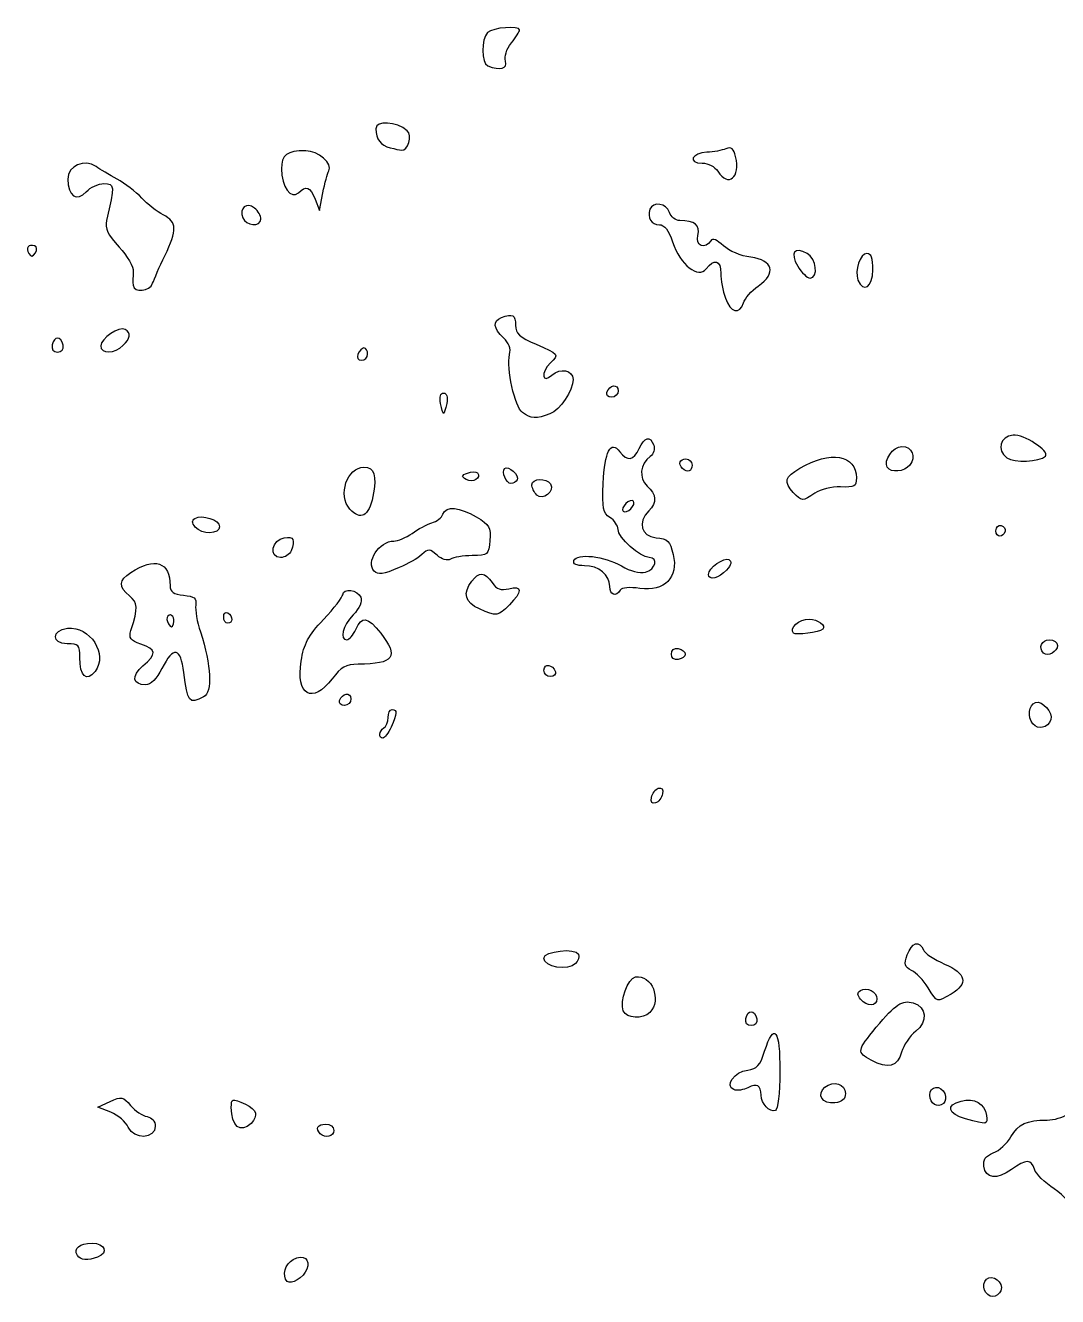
# Model space of a CAD drawing. Header units: centimetres. Extents: x -9.1 to 23.1, y -7.7 to 7.6.
# Drawn here: x 2.167 to 3.808, y 5.507 to 7.528 of the extents above; entities that cross this region are included whole.
import ezdxf

# ---------------------------------------------------------------- set-up
doc = ezdxf.new("R2010")
doc.units = ezdxf.units.CM
doc.header["$MEASUREMENT"] = 0
doc.layers.add('Layer 1', color=7, linetype='Continuous')

msp = doc.modelspace()

# ---------------------------------------------------------------- linework, layer by layer
at = {"layer": 'Layer 1'}
for points, knots in [([(2.90239, 7.46331), (2.89197, 7.46751), (2.89174, 7.50613), (2.90206, 7.51646), (2.90206, 7.51646), (2.90993, 7.52433), (2.953, 7.52768), (2.953, 7.52041), (2.953, 7.52041), (2.953, 7.51827), (2.94707, 7.50901), (2.93982, 7.49979), (2.93982, 7.49979), (2.93208, 7.48995), (2.92822, 7.47807), (2.93046, 7.471), (2.93046, 7.471), (2.9343, 7.45889), (2.92179, 7.45545), (2.90238, 7.46329), (2.90238, 7.46329), (2.90238, 7.46329), (2.90239, 7.46331), (2.90239, 7.46331)], [0, 0, 0, 0, 0.1428571, 0.1428571, 0.1428571, 0.1428571, 0.2857143, 0.2857143, 0.2857143, 0.2857143, 0.4285714, 0.4285714, 0.4285714, 0.4285714, 0.5714286, 0.5714286, 0.5714286, 0.5714286, 0.7142857, 0.7142857, 0.7142857, 0.7142857, 1, 1, 1, 1]), ([(2.74734, 7.33314), (2.73192, 7.33701), (2.72472, 7.34659), (2.72458, 7.36347), (2.72458, 7.36347), (2.72446, 7.37694), (2.75676, 7.37489), (2.77434, 7.3603), (2.77434, 7.3603), (2.7831, 7.35303), (2.77549, 7.32744), (2.76507, 7.32913), (2.76507, 7.32913), (2.7625, 7.32954), (2.75452, 7.33135), (2.74734, 7.33316), (2.74734, 7.33316), (2.74734, 7.33316), (2.74734, 7.33314), (2.74734, 7.33314)], [0, 0, 0, 0, 0.1666667, 0.1666667, 0.1666667, 0.1666667, 0.3333333, 0.3333333, 0.3333333, 0.3333333, 0.5, 0.5, 0.5, 0.5, 0.6666667, 0.6666667, 0.6666667, 0.6666667, 1, 1, 1, 1]), ([(2.33838, 7.11447), (2.33797, 7.11896), (2.33813, 7.12872), (2.33871, 7.13616), (2.33871, 7.13616), (2.33929, 7.14368), (2.32927, 7.16109), (2.31617, 7.17535), (2.31617, 7.17535), (2.29795, 7.19517), (2.29344, 7.20472), (2.29631, 7.21733), (2.29631, 7.21733), (2.30928, 7.27436), (2.30916, 7.27611), (2.29201, 7.27611), (2.29201, 7.27611), (2.28312, 7.27611), (2.27053, 7.27024), (2.26404, 7.26307), (2.26404, 7.26307), (2.24904, 7.24649), (2.23463, 7.25642), (2.23463, 7.28331), (2.23463, 7.28331), (2.23463, 7.30472), (2.26119, 7.31647), (2.27973, 7.30326), (2.27973, 7.30326), (2.28546, 7.29918), (2.30044, 7.29021), (2.31301, 7.28334), (2.31301, 7.28334), (2.32558, 7.27647), (2.34322, 7.26293), (2.3522, 7.25326), (2.3522, 7.25326), (2.36118, 7.24359), (2.37661, 7.23147), (2.38649, 7.22633), (2.38649, 7.22633), (2.40849, 7.21488), (2.40893, 7.20307), (2.38892, 7.16145), (2.38892, 7.16145), (2.38038, 7.14368), (2.37165, 7.124), (2.36953, 7.11772), (2.36953, 7.11772), (2.36514, 7.10471), (2.33951, 7.10203), (2.33841, 7.11447), (2.33841, 7.11447), (2.33841, 7.11447), (2.33838, 7.11447), (2.33838, 7.11447)], [0, 0, 0, 0, 0.0666667, 0.0666667, 0.0666667, 0.0666667, 0.1333333, 0.1333333, 0.1333333, 0.1333333, 0.2, 0.2, 0.2, 0.2, 0.2666667, 0.2666667, 0.2666667, 0.2666667, 0.3333333, 0.3333333, 0.3333333, 0.3333333, 0.4, 0.4, 0.4, 0.4, 0.4666667, 0.4666667, 0.4666667, 0.4666667, 0.5333333, 0.5333333, 0.5333333, 0.5333333, 0.6, 0.6, 0.6, 0.6, 0.6666667, 0.6666667, 0.6666667, 0.6666667, 0.7333333, 0.7333333, 0.7333333, 0.7333333, 0.8, 0.8, 0.8, 0.8, 0.8666667, 0.8666667, 0.8666667, 0.8666667, 1, 1, 1, 1]), ([(2.62765, 7.25163), (2.61953, 7.27147), (2.61364, 7.27365), (2.60125, 7.26143), (2.60125, 7.26143), (2.5897, 7.25004), (2.57426, 7.27184), (2.57426, 7.29953), (2.57426, 7.29953), (2.57426, 7.32206), (2.58273, 7.32837), (2.61297, 7.32837), (2.61297, 7.32837), (2.63251, 7.32837), (2.65655, 7.30733), (2.64969, 7.29623), (2.64969, 7.29623), (2.64736, 7.29248), (2.64311, 7.27685), (2.64024, 7.26153), (2.64024, 7.26153), (2.64024, 7.26153), (2.63501, 7.23367), (2.63501, 7.23367), (2.63501, 7.23367), (2.63501, 7.23367), (2.62765, 7.25163), (2.62765, 7.25163)], [0, 0, 0, 0, 0.125, 0.125, 0.125, 0.125, 0.25, 0.25, 0.25, 0.25, 0.375, 0.375, 0.375, 0.375, 0.5, 0.5, 0.5, 0.5, 0.625, 0.625, 0.625, 0.625, 0.75, 0.75, 0.75, 0.75, 1, 1, 1, 1]), ([(3.2681, 7.2957), (3.26337, 7.30327), (3.25287, 7.30876), (3.24313, 7.30876), (3.24313, 7.30876), (3.21954, 7.30876), (3.2267, 7.32485), (3.2508, 7.326), (3.2508, 7.326), (3.26128, 7.32649), (3.27487, 7.32896), (3.28101, 7.33149), (3.28101, 7.33149), (3.28941, 7.33495), (3.29321, 7.3319), (3.29641, 7.31916), (3.29641, 7.31916), (3.30471, 7.2861), (3.28454, 7.26938), (3.2681, 7.29569), (3.2681, 7.29569), (3.2681, 7.29569), (3.2681, 7.2957), (3.2681, 7.2957)], [0, 0, 0, 0, 0.1428571, 0.1428571, 0.1428571, 0.1428571, 0.2857143, 0.2857143, 0.2857143, 0.2857143, 0.4285714, 0.4285714, 0.4285714, 0.4285714, 0.5714286, 0.5714286, 0.5714286, 0.5714286, 0.7142857, 0.7142857, 0.7142857, 0.7142857, 1, 1, 1, 1]), ([(2.51271, 7.2217), (2.5067, 7.23737), (2.51906, 7.24753), (2.53154, 7.23716), (2.53154, 7.23716), (2.53708, 7.23257), (2.54161, 7.22475), (2.54161, 7.2198), (2.54161, 7.2198), (2.54161, 7.20704), (2.51773, 7.2086), (2.5127, 7.22169), (2.5127, 7.22169), (2.5127, 7.22169), (2.51271, 7.2217), (2.51271, 7.2217)], [0, 0, 0, 0, 0.2, 0.2, 0.2, 0.2, 0.4, 0.4, 0.4, 0.4, 0.6, 0.6, 0.6, 0.6, 1, 1, 1, 1]), ([(3.2801, 7.09422), (3.27616, 7.10553), (3.27293, 7.12317), (3.27293, 7.13341), (3.27293, 7.13341), (3.27293, 7.1544), (3.26221, 7.15771), (3.24967, 7.1406), (3.24967, 7.1406), (3.23743, 7.12389), (3.2081, 7.14733), (3.19606, 7.18345), (3.19606, 7.18345), (3.18983, 7.20214), (3.18319, 7.21081), (3.17512, 7.21081), (3.17512, 7.21081), (3.16242, 7.21081), (3.15553, 7.22208), (3.16014, 7.2353), (3.16014, 7.2353), (3.16466, 7.24825), (3.18673, 7.24478), (3.19129, 7.2304), (3.19129, 7.2304), (3.19357, 7.22322), (3.20088, 7.21734), (3.20752, 7.21734), (3.20752, 7.21734), (3.23158, 7.21734), (3.24035, 7.21016), (3.23625, 7.1938), (3.23625, 7.1938), (3.23212, 7.17736), (3.24798, 7.17074), (3.2569, 7.18517), (3.2569, 7.18517), (3.25967, 7.18966), (3.2669, 7.18686), (3.27695, 7.17743), (3.27695, 7.17743), (3.28583, 7.16909), (3.3047, 7.16107), (3.32035, 7.15898), (3.32035, 7.15898), (3.35631, 7.15418), (3.36163, 7.13414), (3.33246, 7.11336), (3.33246, 7.11336), (3.3217, 7.1057), (3.31105, 7.09363), (3.3088, 7.08653), (3.3088, 7.08653), (3.30265, 7.06715), (3.28819, 7.07102), (3.2801, 7.09421), (3.2801, 7.09421), (3.2801, 7.09421), (3.2801, 7.09422), (3.2801, 7.09422)], [0, 0, 0, 0, 0.0625, 0.0625, 0.0625, 0.0625, 0.125, 0.125, 0.125, 0.125, 0.1875, 0.1875, 0.1875, 0.1875, 0.25, 0.25, 0.25, 0.25, 0.3125, 0.3125, 0.3125, 0.3125, 0.375, 0.375, 0.375, 0.375, 0.4375, 0.4375, 0.4375, 0.4375, 0.5, 0.5, 0.5, 0.5, 0.5625, 0.5625, 0.5625, 0.5625, 0.625, 0.625, 0.625, 0.625, 0.6875, 0.6875, 0.6875, 0.6875, 0.75, 0.75, 0.75, 0.75, 0.8125, 0.8125, 0.8125, 0.8125, 0.875, 0.875, 0.875, 0.875, 1, 1, 1, 1]), ([(2.17277, 7.16481), (2.16723, 7.17377), (2.17214, 7.1805), (2.18179, 7.17719), (2.18179, 7.17719), (2.18574, 7.17583), (2.18625, 7.17122), (2.18301, 7.16601), (2.18301, 7.16601), (2.17893, 7.15944), (2.17628, 7.15913), (2.17277, 7.16482), (2.17277, 7.16482), (2.17277, 7.16482), (2.17277, 7.16481), (2.17277, 7.16481)], [0, 0, 0, 0, 0.2, 0.2, 0.2, 0.2, 0.4, 0.4, 0.4, 0.4, 0.6, 0.6, 0.6, 0.6, 1, 1, 1, 1]), ([(3.39522, 7.14503), (3.38242, 7.16669), (3.38946, 7.1762), (3.41011, 7.16515), (3.41011, 7.16515), (3.42473, 7.15732), (3.42858, 7.12589), (3.41492, 7.12589), (3.41492, 7.12589), (3.41031, 7.12589), (3.40144, 7.1345), (3.39522, 7.14503)], [0, 0, 0, 0, 0.25, 0.25, 0.25, 0.25, 0.5, 0.5, 0.5, 0.5, 1, 1, 1, 1]), ([(3.49097, 7.12263), (3.48517, 7.13774), (3.49425, 7.16507), (3.50507, 7.16507), (3.50507, 7.16507), (3.512, 7.16507), (3.51474, 7.15766), (3.51474, 7.13895), (3.51474, 7.13895), (3.51474, 7.11206), (3.49914, 7.10135), (3.49097, 7.12263)], [0, 0, 0, 0, 0.25, 0.25, 0.25, 0.25, 0.5, 0.5, 0.5, 0.5, 1, 1, 1, 1]), ([(3.00119, 6.91013), (3.01748, 6.91632), (3.03785, 6.94675), (3.03785, 6.9649), (3.03785, 6.9649), (3.03785, 6.97972), (3.01767, 6.98375), (3.00425, 6.9716), (3.00425, 6.9716), (2.98857, 6.95741), (2.98641, 6.97559), (3.00193, 6.99111), (3.00193, 6.99111), (3.01568, 7.00486), (3.01544, 7.00516), (2.97907, 7.02081), (2.97907, 7.02081), (2.95248, 7.03225), (2.94641, 7.03786), (2.94641, 7.051), (2.94641, 7.051), (2.94641, 7.06762), (2.94197, 7.07005), (2.92409, 7.06318), (2.92409, 7.06318), (2.90995, 7.05775), (2.91113, 7.04542), (2.92719, 7.03089), (2.92719, 7.03089), (2.9361, 7.02282), (2.93941, 7.01391), (2.93703, 7.00442), (2.93703, 7.00442), (2.93155, 6.98258), (2.94516, 6.92123), (2.95753, 6.91203), (2.95753, 6.91203), (2.9707, 6.90223), (2.97944, 6.90185), (3.00119, 6.91014), (3.00119, 6.91014), (3.00119, 6.91014), (3.00119, 6.91013), (3.00119, 6.91013)], [0, 0, 0, 0, 0.0833333, 0.0833333, 0.0833333, 0.0833333, 0.1666667, 0.1666667, 0.1666667, 0.1666667, 0.25, 0.25, 0.25, 0.25, 0.3333333, 0.3333333, 0.3333333, 0.3333333, 0.4166667, 0.4166667, 0.4166667, 0.4166667, 0.5, 0.5, 0.5, 0.5, 0.5833333, 0.5833333, 0.5833333, 0.5833333, 0.6666667, 0.6666667, 0.6666667, 0.6666667, 0.75, 0.75, 0.75, 0.75, 0.8333333, 0.8333333, 0.8333333, 0.8333333, 1, 1, 1, 1]), ([(2.20978, 7.01976), (2.21255, 7.03417), (2.22417, 7.03386), (2.22698, 7.01931), (2.22698, 7.01931), (2.22827, 7.01263), (2.22489, 7.00835), (2.21834, 7.00835), (2.21834, 7.00835), (2.21161, 7.00835), (2.20841, 7.01263), (2.20979, 7.01978), (2.20979, 7.01978), (2.20979, 7.01978), (2.20978, 7.01976), (2.20978, 7.01976)], [0, 0, 0, 0, 0.2, 0.2, 0.2, 0.2, 0.4, 0.4, 0.4, 0.4, 0.6, 0.6, 0.6, 0.6, 1, 1, 1, 1]), ([(2.28691, 7.01799), (2.28691, 7.03), (2.31656, 7.05016), (2.32581, 7.04444), (2.32581, 7.04444), (2.33537, 7.03853), (2.33431, 7.03055), (2.32236, 7.01861), (2.32236, 7.01861), (2.30939, 7.00564), (2.2869, 7.00525), (2.2869, 7.01799), (2.2869, 7.01799), (2.2869, 7.01799), (2.28691, 7.01799), (2.28691, 7.01799)], [0, 0, 0, 0, 0.2, 0.2, 0.2, 0.2, 0.4, 0.4, 0.4, 0.4, 0.6, 0.6, 0.6, 0.6, 1, 1, 1, 1]), ([(2.69591, 7.00502), (2.69798, 7.01041), (2.70229, 7.01481), (2.7055, 7.01481), (2.7055, 7.01481), (2.70871, 7.01481), (2.71133, 7.0104), (2.71133, 7.00502), (2.71133, 7.00502), (2.71133, 6.99963), (2.70701, 6.99522), (2.70174, 6.99522), (2.70174, 6.99522), (2.6959, 6.99522), (2.69362, 6.99905), (2.69591, 7.00502)], [0, 0, 0, 0, 0.2, 0.2, 0.2, 0.2, 0.4, 0.4, 0.4, 0.4, 0.6, 0.6, 0.6, 0.6, 1, 1, 1, 1]), ([(3.10972, 6.94691), (3.10972, 6.95845), (3.09566, 6.95644), (3.09162, 6.94432), (3.09162, 6.94432), (3.0902, 6.94005), (3.09369, 6.93656), (3.09938, 6.93656), (3.09938, 6.93656), (3.10507, 6.93656), (3.10972, 6.94122), (3.10972, 6.9469), (3.10972, 6.9469), (3.10972, 6.9469), (3.10972, 6.94691), (3.10972, 6.94691)], [0, 0, 0, 0, 0.2, 0.2, 0.2, 0.2, 0.4, 0.4, 0.4, 0.4, 0.6, 0.6, 0.6, 0.6, 1, 1, 1, 1]), ([(2.83701, 6.92674), (2.83896, 6.93695), (2.83713, 6.94307), (2.83215, 6.94307), (2.83215, 6.94307), (2.82715, 6.94307), (2.82533, 6.93696), (2.82729, 6.92674), (2.82729, 6.92674), (2.82901, 6.91776), (2.8312, 6.91041), (2.83215, 6.91041), (2.83215, 6.91041), (2.83311, 6.91041), (2.8353, 6.91775), (2.83701, 6.92674)], [0, 0, 0, 0, 0.2, 0.2, 0.2, 0.2, 0.4, 0.4, 0.4, 0.4, 0.6, 0.6, 0.6, 0.6, 1, 1, 1, 1]), ([(3.11288, 6.62977), (3.11542, 6.63389), (3.12795, 6.63499), (3.14431, 6.63253), (3.14431, 6.63253), (3.18316, 6.6267), (3.2061, 6.6502), (3.19711, 6.68661), (3.19711, 6.68661), (3.19184, 6.70795), (3.18834, 6.71136), (3.16984, 6.71314), (3.16984, 6.71314), (3.14594, 6.71545), (3.14004, 6.73751), (3.15841, 6.75588), (3.15841, 6.75588), (3.17158, 6.76905), (3.17075, 6.78188), (3.15585, 6.79536), (3.15585, 6.79536), (3.14213, 6.80778), (3.14441, 6.83039), (3.1606, 6.84241), (3.1606, 6.84241), (3.16613, 6.84653), (3.16855, 6.85426), (3.1662, 6.86037), (3.1662, 6.86037), (3.16031, 6.87571), (3.15186, 6.87365), (3.14326, 6.85478), (3.14326, 6.85478), (3.13453, 6.83562), (3.12397, 6.83396), (3.11221, 6.84988), (3.11221, 6.84988), (3.09801, 6.86909), (3.08811, 6.85029), (3.08587, 6.7995), (3.08587, 6.7995), (3.0841, 6.75943), (3.08554, 6.75226), (3.09662, 6.74532), (3.09662, 6.74532), (3.10365, 6.74093), (3.10941, 6.73243), (3.10941, 6.72642), (3.10941, 6.72642), (3.10941, 6.71389), (3.14503, 6.68169), (3.1589, 6.68169), (3.1589, 6.68169), (3.17425, 6.68169), (3.16937, 6.66264), (3.15297, 6.65852), (3.15297, 6.65852), (3.14347, 6.65613), (3.1291, 6.6598), (3.11473, 6.66828), (3.11473, 6.66828), (3.08805, 6.68402), (3.0437, 6.68903), (3.03937, 6.67679), (3.03937, 6.67679), (3.03747, 6.67143), (3.04323, 6.66863), (3.05615, 6.66863), (3.05615, 6.66863), (3.07859, 6.66863), (3.09635, 6.654), (3.09635, 6.63551), (3.09635, 6.63551), (3.09635, 6.62195), (3.10598, 6.6186), (3.11287, 6.62976), (3.11287, 6.62976), (3.11287, 6.62976), (3.11288, 6.62977), (3.11288, 6.62977)], [0, 0, 0, 0, 0.047619, 0.047619, 0.047619, 0.047619, 0.0952381, 0.0952381, 0.0952381, 0.0952381, 0.1428571, 0.1428571, 0.1428571, 0.1428571, 0.1904762, 0.1904762, 0.1904762, 0.1904762, 0.2380952, 0.2380952, 0.2380952, 0.2380952, 0.2857143, 0.2857143, 0.2857143, 0.2857143, 0.3333333, 0.3333333, 0.3333333, 0.3333333, 0.3809524, 0.3809524, 0.3809524, 0.3809524, 0.4285714, 0.4285714, 0.4285714, 0.4285714, 0.4761905, 0.4761905, 0.4761905, 0.4761905, 0.5238095, 0.5238095, 0.5238095, 0.5238095, 0.5714286, 0.5714286, 0.5714286, 0.5714286, 0.6190476, 0.6190476, 0.6190476, 0.6190476, 0.6666667, 0.6666667, 0.6666667, 0.6666667, 0.7142857, 0.7142857, 0.7142857, 0.7142857, 0.7619048, 0.7619048, 0.7619048, 0.7619048, 0.8095238, 0.8095238, 0.8095238, 0.8095238, 0.8571429, 0.8571429, 0.8571429, 0.8571429, 0.9047619, 0.9047619, 0.9047619, 0.9047619, 1, 1, 1, 1]), ([(3.72785, 6.84019), (3.71074, 6.85282), (3.71645, 6.87394), (3.73763, 6.8764), (3.73763, 6.8764), (3.754, 6.87829), (3.79662, 6.85048), (3.78897, 6.84289), (3.78897, 6.84289), (3.77974, 6.83374), (3.73902, 6.83194), (3.72784, 6.84017), (3.72784, 6.84017), (3.72784, 6.84017), (3.72785, 6.84019), (3.72785, 6.84019)], [0, 0, 0, 0, 0.2, 0.2, 0.2, 0.2, 0.4, 0.4, 0.4, 0.4, 0.6, 0.6, 0.6, 0.6, 1, 1, 1, 1]), ([(3.42254, 6.78399), (3.43135, 6.79016), (3.44883, 6.7944), (3.46318, 6.79383), (3.46318, 6.79383), (3.4855, 6.79297), (3.48836, 6.79457), (3.48836, 6.80811), (3.48836, 6.80811), (3.48836, 6.84504), (3.44706, 6.85219), (3.39866, 6.82364), (3.39866, 6.82364), (3.37458, 6.80944), (3.37262, 6.80225), (3.38814, 6.7851), (3.38814, 6.7851), (3.40137, 6.77048), (3.40318, 6.77042), (3.42254, 6.78399)], [0, 0, 0, 0, 0.1666667, 0.1666667, 0.1666667, 0.1666667, 0.3333333, 0.3333333, 0.3333333, 0.3333333, 0.5, 0.5, 0.5, 0.5, 0.6666667, 0.6666667, 0.6666667, 0.6666667, 1, 1, 1, 1]), ([(3.57333, 6.82867), (3.58406, 6.8416), (3.57702, 6.85814), (3.56077, 6.85814), (3.56077, 6.85814), (3.54678, 6.85814), (3.53104, 6.8359), (3.53756, 6.82535), (3.53756, 6.82535), (3.5435, 6.81574), (3.56419, 6.81766), (3.57333, 6.82868), (3.57333, 6.82868), (3.57333, 6.82868), (3.57333, 6.82867), (3.57333, 6.82867)], [0, 0, 0, 0, 0.2, 0.2, 0.2, 0.2, 0.4, 0.4, 0.4, 0.4, 0.6, 0.6, 0.6, 0.6, 1, 1, 1, 1]), ([(3.22725, 6.82867), (3.22725, 6.83406), (3.22284, 6.83846), (3.21745, 6.83846), (3.21745, 6.83846), (3.20725, 6.83846), (3.20449, 6.83074), (3.21201, 6.82322), (3.21201, 6.82322), (3.21952, 6.8157), (3.22725, 6.81846), (3.22725, 6.82866), (3.22725, 6.82866), (3.22725, 6.82866), (3.22725, 6.82867), (3.22725, 6.82867)], [0, 0, 0, 0, 0.2, 0.2, 0.2, 0.2, 0.4, 0.4, 0.4, 0.4, 0.6, 0.6, 0.6, 0.6, 1, 1, 1, 1]), ([(2.71957, 6.77866), (2.72626, 6.81248), (2.72237, 6.82542), (2.70554, 6.82542), (2.70554, 6.82542), (2.67872, 6.82542), (2.66344, 6.78031), (2.68296, 6.75875), (2.68296, 6.75875), (2.70008, 6.73984), (2.71332, 6.74704), (2.71958, 6.77866), (2.71958, 6.77866), (2.71958, 6.77866), (2.71957, 6.77866), (2.71957, 6.77866)], [0, 0, 0, 0, 0.2, 0.2, 0.2, 0.2, 0.4, 0.4, 0.4, 0.4, 0.6, 0.6, 0.6, 0.6, 1, 1, 1, 1]), ([(2.8858, 6.8163), (2.8835, 6.81861), (2.87643, 6.81848), (2.87009, 6.81589), (2.87009, 6.81589), (2.86031, 6.81214), (2.86001, 6.81057), (2.86812, 6.80556), (2.86812, 6.80556), (2.87813, 6.79937), (2.89342, 6.80852), (2.8858, 6.81613), (2.8858, 6.81613), (2.8858, 6.81613), (2.8858, 6.8163), (2.8858, 6.8163)], [0, 0, 0, 0, 0.2, 0.2, 0.2, 0.2, 0.4, 0.4, 0.4, 0.4, 0.6, 0.6, 0.6, 0.6, 1, 1, 1, 1]), ([(2.94918, 6.80507), (2.95345, 6.81197), (2.93473, 6.82899), (2.92908, 6.82335), (2.92908, 6.82335), (2.92364, 6.81791), (2.93151, 6.79928), (2.93925, 6.79928), (2.93925, 6.79928), (2.94274, 6.79928), (2.94721, 6.80187), (2.94918, 6.80507)], [0, 0, 0, 0, 0.25, 0.25, 0.25, 0.25, 0.5, 0.5, 0.5, 0.5, 1, 1, 1, 1]), ([(3.00215, 6.79866), (2.99596, 6.80868), (2.97237, 6.80763), (2.97237, 6.79734), (2.97237, 6.79734), (2.97237, 6.79267), (2.97592, 6.7853), (2.98025, 6.78097), (2.98025, 6.78097), (2.98986, 6.77136), (3.00931, 6.78708), (3.00214, 6.79868), (3.00214, 6.79868), (3.00214, 6.79868), (3.00215, 6.79866), (3.00215, 6.79866)], [0, 0, 0, 0, 0.2, 0.2, 0.2, 0.2, 0.4, 0.4, 0.4, 0.4, 0.6, 0.6, 0.6, 0.6, 1, 1, 1, 1]), ([(3.11717, 6.76049), (3.11874, 6.7652), (3.12388, 6.77035), (3.1286, 6.77192), (3.1286, 6.77192), (3.1335, 6.77357), (3.13595, 6.7711), (3.13431, 6.76621), (3.13431, 6.76621), (3.13274, 6.7615), (3.1276, 6.75635), (3.12288, 6.75478), (3.12288, 6.75478), (3.11798, 6.75313), (3.11553, 6.7556), (3.11717, 6.76049)], [0, 0, 0, 0, 0.2, 0.2, 0.2, 0.2, 0.4, 0.4, 0.4, 0.4, 0.6, 0.6, 0.6, 0.6, 1, 1, 1, 1]), ([(2.47596, 6.7306), (2.47596, 6.74136), (2.44809, 6.75078), (2.43683, 6.74382), (2.43683, 6.74382), (2.43161, 6.74061), (2.43173, 6.7368), (2.43726, 6.73014), (2.43726, 6.73014), (2.44751, 6.71778), (2.47596, 6.71812), (2.47596, 6.73059), (2.47596, 6.73059), (2.47596, 6.73059), (2.47596, 6.7306), (2.47596, 6.7306)], [0, 0, 0, 0, 0.2, 0.2, 0.2, 0.2, 0.4, 0.4, 0.4, 0.4, 0.6, 0.6, 0.6, 0.6, 1, 1, 1, 1]), ([(2.76167, 6.66565), (2.77489, 6.67118), (2.79096, 6.68045), (2.79738, 6.68626), (2.79738, 6.68626), (2.80814, 6.696), (2.81003, 6.69593), (2.8217, 6.68535), (2.8217, 6.68535), (2.82939, 6.67838), (2.83769, 6.67596), (2.84288, 6.67917), (2.84288, 6.67917), (2.84757, 6.68205), (2.86318, 6.68456), (2.87758, 6.68471), (2.87758, 6.68471), (2.90288, 6.68512), (2.90382, 6.68578), (2.90573, 6.70862), (2.90573, 6.70862), (2.9075, 6.72974), (2.90518, 6.73375), (2.88413, 6.74618), (2.88413, 6.74618), (2.85667, 6.76238), (2.83629, 6.76406), (2.8311, 6.75054), (2.8311, 6.75054), (2.82909, 6.74529), (2.82109, 6.73902), (2.81334, 6.73662), (2.81334, 6.73662), (2.80559, 6.73423), (2.79145, 6.72676), (2.78191, 6.72004), (2.78191, 6.72004), (2.77238, 6.71333), (2.75938, 6.70783), (2.75303, 6.70783), (2.75303, 6.70783), (2.72975, 6.70783), (2.70784, 6.67405), (2.72196, 6.65994), (2.72196, 6.65994), (2.72836, 6.65354), (2.73499, 6.65448), (2.76166, 6.66563), (2.76166, 6.66563), (2.76166, 6.66563), (2.76167, 6.66565), (2.76167, 6.66565)], [0, 0, 0, 0, 0.0714286, 0.0714286, 0.0714286, 0.0714286, 0.1428571, 0.1428571, 0.1428571, 0.1428571, 0.2142857, 0.2142857, 0.2142857, 0.2142857, 0.2857143, 0.2857143, 0.2857143, 0.2857143, 0.3571429, 0.3571429, 0.3571429, 0.3571429, 0.4285714, 0.4285714, 0.4285714, 0.4285714, 0.5, 0.5, 0.5, 0.5, 0.5714286, 0.5714286, 0.5714286, 0.5714286, 0.6428571, 0.6428571, 0.6428571, 0.6428571, 0.7142857, 0.7142857, 0.7142857, 0.7142857, 0.7857143, 0.7857143, 0.7857143, 0.7857143, 0.8571429, 0.8571429, 0.8571429, 0.8571429, 1, 1, 1, 1]), ([(3.72506, 6.72364), (3.72596, 6.72693), (3.72302, 6.73085), (3.71853, 6.73235), (3.71853, 6.73235), (3.71404, 6.73383), (3.71037, 6.73017), (3.71037, 6.72419), (3.71037, 6.72419), (3.71037, 6.71313), (3.72208, 6.7127), (3.72507, 6.72365), (3.72507, 6.72365), (3.72507, 6.72365), (3.72506, 6.72364), (3.72506, 6.72364)], [0, 0, 0, 0, 0.2, 0.2, 0.2, 0.2, 0.4, 0.4, 0.4, 0.4, 0.6, 0.6, 0.6, 0.6, 1, 1, 1, 1]), ([(2.58955, 6.69206), (2.59651, 6.71019), (2.59389, 6.71535), (2.57882, 6.71321), (2.57882, 6.71321), (2.55932, 6.71045), (2.5538, 6.68173), (2.57277, 6.68173), (2.57277, 6.68173), (2.57982, 6.68173), (2.58737, 6.68638), (2.58955, 6.69206)], [0, 0, 0, 0, 0.25, 0.25, 0.25, 0.25, 0.5, 0.5, 0.5, 0.5, 1, 1, 1, 1]), ([(2.45025, 6.45989), (2.46488, 6.46772), (2.46293, 6.50964), (2.44543, 6.56339), (2.44543, 6.56339), (2.44029, 6.57918), (2.43693, 6.59829), (2.43796, 6.60584), (2.43796, 6.60584), (2.4395, 6.61704), (2.43593, 6.61995), (2.41861, 6.62162), (2.41861, 6.62162), (2.40241, 6.62318), (2.39738, 6.62677), (2.39738, 6.63675), (2.39738, 6.63675), (2.39738, 6.67478), (2.37309, 6.68291), (2.33465, 6.65772), (2.33465, 6.65772), (2.3154, 6.64511), (2.31492, 6.63578), (2.33273, 6.62053), (2.33273, 6.62053), (2.34628, 6.60892), (2.34655, 6.60267), (2.33508, 6.56563), (2.33508, 6.56563), (2.33123, 6.55321), (2.33374, 6.54974), (2.35088, 6.54376), (2.35088, 6.54376), (2.37578, 6.53508), (2.37634, 6.52862), (2.35388, 6.5093), (2.35388, 6.5093), (2.3353, 6.49332), (2.33745, 6.47916), (2.35844, 6.47916), (2.35844, 6.47916), (2.3665, 6.47916), (2.37575, 6.4885), (2.38431, 6.50528), (2.38431, 6.50528), (2.40265, 6.54123), (2.41425, 6.539), (2.41903, 6.49859), (2.41903, 6.49859), (2.42456, 6.45193), (2.42781, 6.44789), (2.45023, 6.45989), (2.45023, 6.45989), (2.45023, 6.45989), (2.45025, 6.45989), (2.45025, 6.45989)], [0, 0, 0, 0, 0.0666667, 0.0666667, 0.0666667, 0.0666667, 0.1333333, 0.1333333, 0.1333333, 0.1333333, 0.2, 0.2, 0.2, 0.2, 0.2666667, 0.2666667, 0.2666667, 0.2666667, 0.3333333, 0.3333333, 0.3333333, 0.3333333, 0.4, 0.4, 0.4, 0.4, 0.4666667, 0.4666667, 0.4666667, 0.4666667, 0.5333333, 0.5333333, 0.5333333, 0.5333333, 0.6, 0.6, 0.6, 0.6, 0.6666667, 0.6666667, 0.6666667, 0.6666667, 0.7333333, 0.7333333, 0.7333333, 0.7333333, 0.8, 0.8, 0.8, 0.8, 0.8666667, 0.8666667, 0.8666667, 0.8666667, 1, 1, 1, 1]), ([(3.28189, 6.66146), (3.28972, 6.67012), (3.29089, 6.67525), (3.28576, 6.67843), (3.28576, 6.67843), (3.27828, 6.68305), (3.25309, 6.66466), (3.25309, 6.65456), (3.25309, 6.65456), (3.25309, 6.64463), (3.27042, 6.64877), (3.28189, 6.66146)], [0, 0, 0, 0, 0.25, 0.25, 0.25, 0.25, 0.5, 0.5, 0.5, 0.5, 1, 1, 1, 1]), ([(2.93663, 6.6063), (2.95758, 6.62726), (2.95729, 6.6374), (2.93589, 6.63203), (2.93589, 6.63203), (2.92318, 6.62886), (2.91677, 6.63117), (2.90939, 6.6417), (2.90939, 6.6417), (2.89757, 6.65858), (2.88832, 6.65927), (2.87684, 6.64417), (2.87684, 6.64417), (2.86214, 6.62481), (2.86624, 6.60991), (2.88898, 6.60002), (2.88898, 6.60002), (2.91728, 6.58772), (2.91815, 6.58783), (2.93663, 6.60631), (2.93663, 6.60631), (2.93663, 6.60631), (2.93663, 6.6063), (2.93663, 6.6063)], [0, 0, 0, 0, 0.1428571, 0.1428571, 0.1428571, 0.1428571, 0.2857143, 0.2857143, 0.2857143, 0.2857143, 0.4285714, 0.4285714, 0.4285714, 0.4285714, 0.5714286, 0.5714286, 0.5714286, 0.5714286, 0.7142857, 0.7142857, 0.7142857, 0.7142857, 1, 1, 1, 1]), ([(2.65493, 6.48896), (2.66928, 6.50777), (2.67664, 6.51183), (2.69652, 6.51191), (2.69652, 6.51191), (2.75318, 6.51232), (2.76176, 6.52399), (2.73211, 6.56115), (2.73211, 6.56115), (2.71075, 6.58792), (2.70245, 6.58922), (2.69248, 6.56733), (2.69248, 6.56733), (2.68839, 6.55835), (2.68204, 6.551), (2.67837, 6.551), (2.67837, 6.551), (2.66605, 6.551), (2.67155, 6.57299), (2.68823, 6.5904), (2.68823, 6.5904), (2.69868, 6.60131), (2.70323, 6.61165), (2.70059, 6.61852), (2.70059, 6.61852), (2.69607, 6.63029), (2.6717, 6.63371), (2.6717, 6.62255), (2.6717, 6.62255), (2.6717, 6.6188), (2.65803, 6.60113), (2.64132, 6.58326), (2.64132, 6.58326), (2.61664, 6.55687), (2.60994, 6.54445), (2.6056, 6.51702), (2.6056, 6.51702), (2.59698, 6.46249), (2.62332, 6.4475), (2.65493, 6.48894), (2.65493, 6.48894), (2.65493, 6.48894), (2.65493, 6.48896), (2.65493, 6.48896)], [0, 0, 0, 0, 0.0833333, 0.0833333, 0.0833333, 0.0833333, 0.1666667, 0.1666667, 0.1666667, 0.1666667, 0.25, 0.25, 0.25, 0.25, 0.3333333, 0.3333333, 0.3333333, 0.3333333, 0.4166667, 0.4166667, 0.4166667, 0.4166667, 0.5, 0.5, 0.5, 0.5, 0.5833333, 0.5833333, 0.5833333, 0.5833333, 0.6666667, 0.6666667, 0.6666667, 0.6666667, 0.75, 0.75, 0.75, 0.75, 0.8333333, 0.8333333, 0.8333333, 0.8333333, 1, 1, 1, 1]), ([(2.39467, 6.57625), (2.39186, 6.5808), (2.39132, 6.58629), (2.39348, 6.58844), (2.39348, 6.58844), (2.39932, 6.59429), (2.4057, 6.58568), (2.40254, 6.57622), (2.40254, 6.57622), (2.40033, 6.56958), (2.39879, 6.56959), (2.39467, 6.57625)], [0, 0, 0, 0, 0.25, 0.25, 0.25, 0.25, 0.5, 0.5, 0.5, 0.5, 1, 1, 1, 1]), ([(2.49549, 6.58328), (2.49549, 6.58666), (2.49255, 6.59124), (2.48896, 6.59347), (2.48896, 6.59347), (2.48537, 6.59569), (2.48243, 6.59293), (2.48243, 6.58732), (2.48243, 6.58732), (2.48243, 6.58172), (2.48537, 6.57714), (2.48896, 6.57714), (2.48896, 6.57714), (2.49255, 6.57714), (2.49549, 6.5799), (2.49549, 6.58328)], [0, 0, 0, 0, 0.2, 0.2, 0.2, 0.2, 0.4, 0.4, 0.4, 0.4, 0.6, 0.6, 0.6, 0.6, 1, 1, 1, 1]), ([(2.27796, 6.5004), (2.29899, 6.52758), (2.26997, 6.57306), (2.23411, 6.56913), (2.23411, 6.56913), (2.20873, 6.56633), (2.20826, 6.54449), (2.23357, 6.54449), (2.23357, 6.54449), (2.25196, 6.54449), (2.25364, 6.54268), (2.25364, 6.52272), (2.25364, 6.52272), (2.25364, 6.49304), (2.26453, 6.48305), (2.27795, 6.5004), (2.27795, 6.5004), (2.27795, 6.5004), (2.27796, 6.5004), (2.27796, 6.5004)], [0, 0, 0, 0, 0.1666667, 0.1666667, 0.1666667, 0.1666667, 0.3333333, 0.3333333, 0.3333333, 0.3333333, 0.5, 0.5, 0.5, 0.5, 0.6666667, 0.6666667, 0.6666667, 0.6666667, 1, 1, 1, 1]), ([(3.43499, 6.56767), (3.44106, 6.57316), (3.42696, 6.58367), (3.41352, 6.58367), (3.41352, 6.58367), (3.39738, 6.58367), (3.38081, 6.56915), (3.38836, 6.56161), (3.38836, 6.56161), (3.39238, 6.55758), (3.42913, 6.56235), (3.43499, 6.56767)], [0, 0, 0, 0, 0.25, 0.25, 0.25, 0.25, 0.5, 0.5, 0.5, 0.5, 1, 1, 1, 1]), ([(3.80828, 6.54191), (3.80828, 6.54692), (3.8024, 6.55101), (3.79522, 6.55101), (3.79522, 6.55101), (3.78292, 6.55101), (3.77746, 6.53829), (3.78606, 6.52969), (3.78606, 6.52969), (3.79242, 6.52333), (3.80828, 6.53208), (3.80828, 6.54191)], [0, 0, 0, 0, 0.25, 0.25, 0.25, 0.25, 0.5, 0.5, 0.5, 0.5, 1, 1, 1, 1]), ([(3.21629, 6.52817), (3.21629, 6.53175), (3.21136, 6.53565), (3.20532, 6.53681), (3.20532, 6.53681), (3.19864, 6.53809), (3.19435, 6.53471), (3.19435, 6.52817), (3.19435, 6.52817), (3.19435, 6.52162), (3.19863, 6.51824), (3.20532, 6.51952), (3.20532, 6.51952), (3.21135, 6.52067), (3.21629, 6.52457), (3.21629, 6.52817)], [0, 0, 0, 0, 0.2, 0.2, 0.2, 0.2, 0.4, 0.4, 0.4, 0.4, 0.6, 0.6, 0.6, 0.6, 1, 1, 1, 1]), ([(3.00976, 6.49999), (3.00573, 6.5121), (2.99166, 6.51411), (2.99166, 6.50258), (2.99166, 6.50258), (2.99166, 6.49689), (2.99631, 6.49224), (3.002, 6.49224), (3.002, 6.49224), (3.00769, 6.49224), (3.01118, 6.49574), (3.00976, 6.5), (3.00976, 6.5), (3.00976, 6.5), (3.00976, 6.49999), (3.00976, 6.49999)], [0, 0, 0, 0, 0.2, 0.2, 0.2, 0.2, 0.4, 0.4, 0.4, 0.4, 0.6, 0.6, 0.6, 0.6, 1, 1, 1, 1]), ([(2.68477, 6.45685), (2.68477, 6.46839), (2.67071, 6.46638), (2.66667, 6.45426), (2.66667, 6.45426), (2.66525, 6.44999), (2.66874, 6.44651), (2.67443, 6.44651), (2.67443, 6.44651), (2.68012, 6.44651), (2.68477, 6.45116), (2.68477, 6.45685)], [0, 0, 0, 0, 0.25, 0.25, 0.25, 0.25, 0.5, 0.5, 0.5, 0.5, 1, 1, 1, 1]), ([(3.79762, 6.42404), (3.80175, 6.43481), (3.78379, 6.45477), (3.77315, 6.45123), (3.77315, 6.45123), (3.76254, 6.44769), (3.76009, 6.42794), (3.76895, 6.41726), (3.76895, 6.41726), (3.77752, 6.40694), (3.79241, 6.41045), (3.79762, 6.42403), (3.79762, 6.42403), (3.79762, 6.42403), (3.79762, 6.42404), (3.79762, 6.42404)], [0, 0, 0, 0, 0.2, 0.2, 0.2, 0.2, 0.4, 0.4, 0.4, 0.4, 0.6, 0.6, 0.6, 0.6, 1, 1, 1, 1]), ([(2.74865, 6.41202), (2.75852, 6.43327), (2.75891, 6.44006), (2.75028, 6.44006), (2.75028, 6.44006), (2.74669, 6.44006), (2.74375, 6.43436), (2.74375, 6.42738), (2.74375, 6.42738), (2.74375, 6.42041), (2.74081, 6.41289), (2.73722, 6.41066), (2.73722, 6.41066), (2.7296, 6.40595), (2.72843, 6.39431), (2.73559, 6.39439), (2.73559, 6.39439), (2.73828, 6.39441), (2.74416, 6.40235), (2.74865, 6.41202)], [0, 0, 0, 0, 0.1666667, 0.1666667, 0.1666667, 0.1666667, 0.3333333, 0.3333333, 0.3333333, 0.3333333, 0.5, 0.5, 0.5, 0.5, 0.6666667, 0.6666667, 0.6666667, 0.6666667, 1, 1, 1, 1]), ([(3.18004, 6.30597), (3.18149, 6.31341), (3.17913, 6.31655), (3.17351, 6.31468), (3.17351, 6.31468), (3.16868, 6.31307), (3.16371, 6.30652), (3.16247, 6.30011), (3.16247, 6.30011), (3.16102, 6.29267), (3.16338, 6.28953), (3.169, 6.29139), (3.169, 6.29139), (3.17383, 6.293), (3.1788, 6.29956), (3.18004, 6.30596), (3.18004, 6.30596), (3.18004, 6.30596), (3.18004, 6.30597), (3.18004, 6.30597)], [0, 0, 0, 0, 0.1666667, 0.1666667, 0.1666667, 0.1666667, 0.3333333, 0.3333333, 0.3333333, 0.3333333, 0.5, 0.5, 0.5, 0.5, 0.6666667, 0.6666667, 0.6666667, 0.6666667, 1, 1, 1, 1]), ([(3.63899, 5.98764), (3.66695, 6.00415), (3.66337, 6.0203), (3.62843, 6.03527), (3.62843, 6.03527), (3.61219, 6.04223), (3.59718, 6.05241), (3.59508, 6.0579), (3.59508, 6.0579), (3.58907, 6.07357), (3.57619, 6.06959), (3.56921, 6.04991), (3.56921, 6.04991), (3.56384, 6.03476), (3.56491, 6.0309), (3.5761, 6.02523), (3.5761, 6.02523), (3.58339, 6.02152), (3.59524, 6.00916), (3.60243, 5.99772), (3.60243, 5.99772), (3.61798, 5.973), (3.61541, 5.97371), (3.63899, 5.98763), (3.63899, 5.98763), (3.63899, 5.98763), (3.63899, 5.98764), (3.63899, 5.98764)], [0, 0, 0, 0, 0.125, 0.125, 0.125, 0.125, 0.25, 0.25, 0.25, 0.25, 0.375, 0.375, 0.375, 0.375, 0.5, 0.5, 0.5, 0.5, 0.625, 0.625, 0.625, 0.625, 0.75, 0.75, 0.75, 0.75, 1, 1, 1, 1]), ([(3.04202, 6.03603), (3.04605, 6.04006), (3.04805, 6.04675), (3.04646, 6.05088), (3.04646, 6.05088), (3.04238, 6.06152), (2.99159, 6.05592), (2.99159, 6.04482), (2.99159, 6.04482), (2.99159, 6.03065), (3.02996, 6.02396), (3.04202, 6.03603)], [0, 0, 0, 0, 0.25, 0.25, 0.25, 0.25, 0.5, 0.5, 0.5, 0.5, 1, 1, 1, 1]), ([(3.16006, 5.95836), (3.17958, 5.97788), (3.16281, 6.01959), (3.13742, 6.0147), (3.13742, 6.0147), (3.12465, 6.01223), (3.11176, 5.97662), (3.11787, 5.96069), (3.11787, 5.96069), (3.12248, 5.94866), (3.1489, 5.94721), (3.16006, 5.95834), (3.16006, 5.95834), (3.16006, 5.95834), (3.16006, 5.95836), (3.16006, 5.95836)], [0, 0, 0, 0, 0.2, 0.2, 0.2, 0.2, 0.4, 0.4, 0.4, 0.4, 0.6, 0.6, 0.6, 0.6, 1, 1, 1, 1]), ([(3.52083, 5.98011), (3.52083, 5.99171), (3.50515, 5.99942), (3.4947, 5.99297), (3.4947, 5.99297), (3.48956, 5.9898), (3.4897, 5.98594), (3.49519, 5.97933), (3.49519, 5.97933), (3.50534, 5.9671), (3.52083, 5.96757), (3.52083, 5.98011)], [0, 0, 0, 0, 0.25, 0.25, 0.25, 0.25, 0.5, 0.5, 0.5, 0.5, 1, 1, 1, 1]), ([(3.32988, 5.94841), (3.32708, 5.96298), (3.31546, 5.96329), (3.31268, 5.94886), (3.31268, 5.94886), (3.3113, 5.94171), (3.31451, 5.93743), (3.32123, 5.93743), (3.32123, 5.93743), (3.32778, 5.93743), (3.33116, 5.94171), (3.32987, 5.94839), (3.32987, 5.94839), (3.32987, 5.94839), (3.32988, 5.94841), (3.32988, 5.94841)], [0, 0, 0, 0, 0.2, 0.2, 0.2, 0.2, 0.4, 0.4, 0.4, 0.4, 0.6, 0.6, 0.6, 0.6, 1, 1, 1, 1]), ([(3.5604, 5.89499), (3.56323, 5.90577), (3.57329, 5.92082), (3.58277, 5.92845), (3.58277, 5.92845), (3.60232, 5.94419), (3.60035, 5.96659), (3.5788, 5.97343), (3.5788, 5.97343), (3.56164, 5.97887), (3.55035, 5.97145), (3.52001, 5.93472), (3.52001, 5.93472), (3.48922, 5.89746), (3.48885, 5.89503), (3.51206, 5.88227), (3.51206, 5.88227), (3.53833, 5.86782), (3.55439, 5.87205), (3.56041, 5.89499), (3.56041, 5.89499), (3.56041, 5.89499), (3.5604, 5.89499), (3.5604, 5.89499)], [0, 0, 0, 0, 0.1428571, 0.1428571, 0.1428571, 0.1428571, 0.2857143, 0.2857143, 0.2857143, 0.2857143, 0.4285714, 0.4285714, 0.4285714, 0.4285714, 0.5714286, 0.5714286, 0.5714286, 0.5714286, 0.7142857, 0.7142857, 0.7142857, 0.7142857, 1, 1, 1, 1]), ([(3.36674, 5.8645), (3.36716, 5.93148), (3.35755, 5.9442), (3.34249, 5.89661), (3.34249, 5.89661), (3.33528, 5.87383), (3.33049, 5.86848), (3.31574, 5.86679), (3.31574, 5.86679), (3.29462, 5.86436), (3.27845, 5.84146), (3.29372, 5.8356), (3.29372, 5.8356), (3.29898, 5.83358), (3.30901, 5.83498), (3.316, 5.83873), (3.316, 5.83873), (3.33024, 5.84635), (3.33696, 5.84248), (3.33696, 5.82662), (3.33696, 5.82662), (3.33696, 5.8136), (3.35031, 5.79929), (3.35957, 5.80237), (3.35957, 5.80237), (3.36356, 5.80369), (3.3665, 5.82928), (3.36672, 5.8645), (3.36672, 5.8645), (3.36672, 5.8645), (3.36674, 5.8645), (3.36674, 5.8645)], [0, 0, 0, 0, 0.1111111, 0.1111111, 0.1111111, 0.1111111, 0.2222222, 0.2222222, 0.2222222, 0.2222222, 0.3333333, 0.3333333, 0.3333333, 0.3333333, 0.4444444, 0.4444444, 0.4444444, 0.4444444, 0.5555556, 0.5555556, 0.5555556, 0.5555556, 0.6666667, 0.6666667, 0.6666667, 0.6666667, 0.7777778, 0.7777778, 0.7777778, 0.7777778, 1, 1, 1, 1]), ([(3.47107, 5.82958), (3.47107, 5.84468), (3.45179, 5.85056), (3.43849, 5.83953), (3.43849, 5.83953), (3.4245, 5.82792), (3.43417, 5.81233), (3.45394, 5.81462), (3.45394, 5.81462), (3.46601, 5.81602), (3.47107, 5.82044), (3.47107, 5.82958)], [0, 0, 0, 0, 0.25, 0.25, 0.25, 0.25, 0.5, 0.5, 0.5, 0.5, 1, 1, 1, 1]), ([(3.62887, 5.82923), (3.62331, 5.84372), (3.60494, 5.84197), (3.60494, 5.82697), (3.60494, 5.82697), (3.60494, 5.81322), (3.61795, 5.80543), (3.62703, 5.81374), (3.62703, 5.81374), (3.6302, 5.81666), (3.63103, 5.82362), (3.62887, 5.82925), (3.62887, 5.82925), (3.62887, 5.82925), (3.62887, 5.82923), (3.62887, 5.82923)], [0, 0, 0, 0, 0.2, 0.2, 0.2, 0.2, 0.4, 0.4, 0.4, 0.4, 0.6, 0.6, 0.6, 0.6, 1, 1, 1, 1]), ([(2.37369, 5.77731), (2.37369, 5.78514), (2.36851, 5.79123), (2.36063, 5.79266), (2.36063, 5.79266), (2.35345, 5.79398), (2.34169, 5.80194), (2.33451, 5.81038), (2.33451, 5.81038), (2.32243, 5.82457), (2.31997, 5.82506), (2.30185, 5.81685), (2.30185, 5.81685), (2.30185, 5.81685), (2.28226, 5.80797), (2.28226, 5.80797), (2.28226, 5.80797), (2.28226, 5.80797), (2.30301, 5.7996), (2.30301, 5.7996), (2.30301, 5.7996), (2.31442, 5.79499), (2.32694, 5.78424), (2.33082, 5.77572), (2.33082, 5.77572), (2.33998, 5.75561), (2.37369, 5.75686), (2.37369, 5.77733), (2.37369, 5.77733), (2.37369, 5.77733), (2.37369, 5.77731), (2.37369, 5.77731)], [0, 0, 0, 0, 0.1111111, 0.1111111, 0.1111111, 0.1111111, 0.2222222, 0.2222222, 0.2222222, 0.2222222, 0.3333333, 0.3333333, 0.3333333, 0.3333333, 0.4444444, 0.4444444, 0.4444444, 0.4444444, 0.5555556, 0.5555556, 0.5555556, 0.5555556, 0.6666667, 0.6666667, 0.6666667, 0.6666667, 0.7777778, 0.7777778, 0.7777778, 0.7777778, 1, 1, 1, 1]), ([(2.52589, 5.782), (2.53808, 5.79419), (2.53523, 5.80404), (2.51709, 5.8123), (2.51709, 5.8123), (2.49532, 5.82222), (2.49454, 5.82205), (2.49454, 5.80735), (2.49454, 5.80735), (2.49454, 5.77737), (2.50932, 5.76542), (2.52589, 5.782)], [0, 0, 0, 0, 0.25, 0.25, 0.25, 0.25, 0.5, 0.5, 0.5, 0.5, 1, 1, 1, 1]), ([(3.69512, 5.79473), (3.69232, 5.81354), (3.67599, 5.82276), (3.65486, 5.81746), (3.65486, 5.81746), (3.62996, 5.81121), (3.63351, 5.79719), (3.66201, 5.78921), (3.66201, 5.78921), (3.6973, 5.77933), (3.69741, 5.77935), (3.69512, 5.79473)], [0, 0, 0, 0, 0.25, 0.25, 0.25, 0.25, 0.5, 0.5, 0.5, 0.5, 1, 1, 1, 1]), ([(3.89687, 5.62134), (3.8989, 5.62663), (3.91007, 5.63492), (3.92169, 5.63978), (3.92169, 5.63978), (3.94054, 5.64766), (3.9433, 5.65224), (3.94728, 5.68225), (3.94728, 5.68225), (3.95093, 5.70978), (3.95463, 5.71699), (3.96763, 5.72193), (3.96763, 5.72193), (3.98437, 5.72829), (3.99464, 5.75371), (3.98774, 5.7717), (3.98774, 5.7717), (3.9855, 5.77755), (3.98624, 5.78564), (3.9894, 5.78967), (3.9894, 5.78967), (3.99256, 5.7937), (3.99699, 5.80475), (3.99924, 5.81422), (3.99924, 5.81422), (4.00328, 5.83117), (4.0027, 5.83149), (3.96029, 5.83604), (3.96029, 5.83604), (3.9198, 5.84038), (3.9162, 5.83966), (3.89958, 5.82373), (3.89958, 5.82373), (3.88772, 5.81237), (3.87453, 5.80674), (3.85942, 5.80661), (3.85942, 5.80661), (3.84704, 5.80661), (3.83121, 5.80209), (3.82424, 5.79681), (3.82424, 5.79681), (3.81727, 5.79153), (3.80257, 5.78718), (3.79158, 5.78713), (3.79158, 5.78713), (3.75883, 5.78713), (3.74591, 5.78102), (3.73423, 5.76068), (3.73423, 5.76068), (3.72814, 5.75007), (3.71548, 5.73847), (3.70611, 5.7349), (3.70611, 5.7349), (3.69357, 5.73013), (3.68961, 5.72455), (3.69114, 5.7138), (3.69114, 5.7138), (3.69395, 5.69413), (3.7119, 5.69191), (3.73501, 5.70837), (3.73501, 5.70837), (3.75871, 5.72525), (3.76634, 5.72539), (3.77154, 5.70903), (3.77154, 5.70903), (3.77379, 5.70194), (3.78795, 5.68789), (3.803, 5.67781), (3.803, 5.67781), (3.81805, 5.66773), (3.83625, 5.64781), (3.84343, 5.63355), (3.84343, 5.63355), (3.85061, 5.61929), (3.85927, 5.60562), (3.86267, 5.60318), (3.86267, 5.60318), (3.87061, 5.59747), (3.89205, 5.60888), (3.89684, 5.62136), (3.89684, 5.62136), (3.89684, 5.62136), (3.89687, 5.62134), (3.89687, 5.62134)], [0, 0, 0, 0, 0.0454545, 0.0454545, 0.0454545, 0.0454545, 0.0909091, 0.0909091, 0.0909091, 0.0909091, 0.1363636, 0.1363636, 0.1363636, 0.1363636, 0.1818182, 0.1818182, 0.1818182, 0.1818182, 0.2272727, 0.2272727, 0.2272727, 0.2272727, 0.2727273, 0.2727273, 0.2727273, 0.2727273, 0.3181818, 0.3181818, 0.3181818, 0.3181818, 0.3636364, 0.3636364, 0.3636364, 0.3636364, 0.4090909, 0.4090909, 0.4090909, 0.4090909, 0.4545455, 0.4545455, 0.4545455, 0.4545455, 0.5, 0.5, 0.5, 0.5, 0.5454545, 0.5454545, 0.5454545, 0.5454545, 0.5909091, 0.5909091, 0.5909091, 0.5909091, 0.6363636, 0.6363636, 0.6363636, 0.6363636, 0.6818182, 0.6818182, 0.6818182, 0.6818182, 0.7272727, 0.7272727, 0.7272727, 0.7272727, 0.7727273, 0.7727273, 0.7727273, 0.7727273, 0.8181818, 0.8181818, 0.8181818, 0.8181818, 0.8636364, 0.8636364, 0.8636364, 0.8636364, 0.9090909, 0.9090909, 0.9090909, 0.9090909, 1, 1, 1, 1]), ([(2.6578, 5.77088), (2.6578, 5.77632), (2.65199, 5.78067), (2.64474, 5.78067), (2.64474, 5.78067), (2.63173, 5.78067), (2.62775, 5.77371), (2.63603, 5.76543), (2.63603, 5.76543), (2.64398, 5.75748), (2.6578, 5.76093), (2.6578, 5.77087), (2.6578, 5.77087), (2.6578, 5.77087), (2.6578, 5.77088), (2.6578, 5.77088)], [0, 0, 0, 0, 0.2, 0.2, 0.2, 0.2, 0.4, 0.4, 0.4, 0.4, 0.6, 0.6, 0.6, 0.6, 1, 1, 1, 1]), ([(2.28199, 5.56928), (2.3, 5.57619), (2.29389, 5.59144), (2.27311, 5.59144), (2.27311, 5.59144), (2.25303, 5.59144), (2.24299, 5.58297), (2.24987, 5.57185), (2.24987, 5.57185), (2.25445, 5.56444), (2.2668, 5.56346), (2.28199, 5.5693), (2.28199, 5.5693), (2.28199, 5.5693), (2.28199, 5.56928), (2.28199, 5.56928)], [0, 0, 0, 0, 0.2, 0.2, 0.2, 0.2, 0.4, 0.4, 0.4, 0.4, 0.6, 0.6, 0.6, 0.6, 1, 1, 1, 1]), ([(2.61472, 5.54993), (2.62092, 5.5661), (2.60946, 5.57447), (2.59312, 5.56572), (2.59312, 5.56572), (2.57999, 5.55869), (2.5747, 5.53952), (2.58348, 5.53074), (2.58348, 5.53074), (2.58954, 5.52468), (2.60981, 5.53713), (2.61472, 5.54993)], [0, 0, 0, 0, 0.25, 0.25, 0.25, 0.25, 0.5, 0.5, 0.5, 0.5, 1, 1, 1, 1]), ([(3.71816, 5.51588), (3.72314, 5.52886), (3.70467, 5.54358), (3.69524, 5.53416), (3.69524, 5.53416), (3.68622, 5.52514), (3.69298, 5.50657), (3.70528, 5.50657), (3.70528, 5.50657), (3.7104, 5.50657), (3.71619, 5.51076), (3.71816, 5.51589), (3.71816, 5.51589), (3.71816, 5.51589), (3.71816, 5.51588), (3.71816, 5.51588)], [0, 0, 0, 0, 0.2, 0.2, 0.2, 0.2, 0.4, 0.4, 0.4, 0.4, 0.6, 0.6, 0.6, 0.6, 1, 1, 1, 1])]:
    msp.add_open_spline(points, degree=3, knots=knots, dxfattribs=at)

doc.saveas('drawing.dxf')
